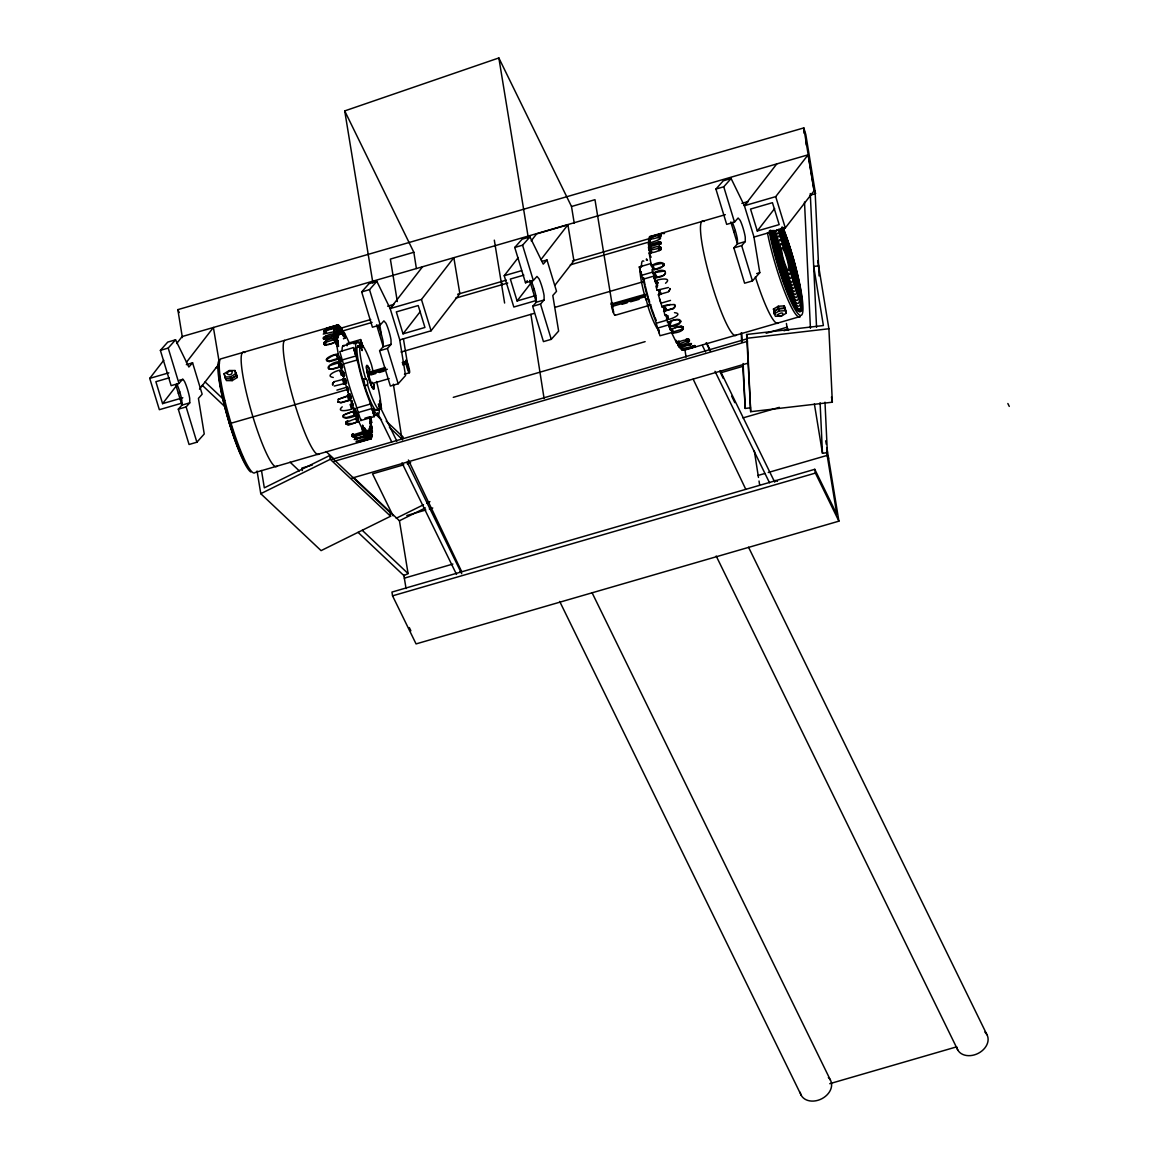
<?xml version="1.0" encoding="UTF-8"?>
<svg xmlns="http://www.w3.org/2000/svg" width="1159" height="1159" viewBox="0 0 1159 1159"><rect width="100%" height="100%" fill="white"/><g stroke="black" fill="none" stroke-linecap="round" stroke-linejoin="round"><path stroke-width="1.5" d="M335.516 333.444L338.182 342.224L335.545 335.704C318.971 342.89 320.753 335.081 335.516 333.444L335.487 331.431L323.289 334.082L325.824 331.952M370.3 436.494L372.053 435.987L369.272 428.308L371.691 437.16L371.213 438.797L255.125 472.51A59.587 8.635 73.8 0 1 231.061 423.31A59.587 8.635 73.8 0 1 220.529 358.957L336.617 325.259L337.602 325.244L340.427 333.647L338.312 325.244L325.867 328.707L326.012 329.938M340.398 330.185L340.138 329.084L341.891 328.577L343.47 336.269L340.862 327.418L339.978 326.389L341.557 334.082L338.312 325.244M348.801 400.536L347.468 395.871L338.283 399.319L349.134 395.668L345.382 383.339L346.44 383.035L345.165 378.863L334.458 381.615L332.792 383.021L334.458 381.615M350.554 400.029L340.92 402.825L337.82 401.869L341.007 402.535L348.888 400.246C347.859 393.379 351.916 393.278 350.554 400.029L351.858 404.042L350.105 404.549L351.583 408.461L351.307 403.984M651.228 263.412L639.203 267.019L644.1 283.477A37.943 5.505 73.8 0 0 655.11 319.623L659.964 335.748L672.075 332.445M660.123 294.241C662.76 292.546 659.312 293.517 658.37 294.748L662.122 307.063C663.238 304.209 676.798 304.672 673.93 304.527M677.102 341.224L677.885 345.252C695.661 342.89 690.04 336.052 676.624 342.992L671.829 333.184C689.504 331.996 683.998 321.912 670.424 329.996L669.091 326.722C686.635 326.345 681.391 313.959 667.613 322.81L666.295 316.262L668.048 315.755L668.077 318.855L666.613 314.944L664.86 315.451L663.31 306.498M663.962 306.251L665.396 310.626L665.585 307.714L663.832 308.222M335.762 338.269L338.544 346.527L336.168 341.47C320.406 349.685 320.174 338.964 335.762 338.269L335.545 335.704M675.262 305.904L673.191 308.627L663.556 311.423M343.107 415.444C341.789 420.311 353.263 417.269 356.103 415.357L354.799 408.084L354.64 411.445C352.046 411.184 340.891 416.443 343.788 415.052M680.608 322.144C681.115 317.015 672.915 320.536 670.945 321.275M332.879 385.121L332.981 383.006M332.474 384.643L332.517 383.571M668.859 291.546L670.177 288.924L668.192 291.938L658.37 294.748M345.889 422.963C347.439 427.787 355.9 421.34 358.826 421.775L356.914 413.517L357.421 418.587C354.35 418.385 346.889 422.702 345.788 422.151M683.361 327.591L682.028 329.228L673.48 331.865L673.582 332.676M331.286 369.228C321.956 368.678 335.762 360.159 339.862 362.072C341.717 362.521 344.093 371.112 340.92 366.432L331.286 369.228L328.692 368.663M328.577 368.562L329.808 365.549L338.37 362.868L340.746 367.954L342.499 367.446M657.486 287.084L653.908 277.798C670.728 277.624 667.787 264.484 652.85 273.437L652.024 269.641C668.236 269.598 666.439 256.776 651.271 265.715L649.17 252.879C664.759 252.184 664.513 241.449 648.765 249.678L650.04 252.575M349.134 395.668L349.67 393.944L350.119 394.611M323.636 339.123L326.244 337.226L335.878 334.429M660.051 241.898L660.833 243.97L660.702 242.173L658.877 241.912L648.518 244.824L649.518 247.504M186.338 364.636L192.597 362.825L202.159 394.205L198.421 398.392L204.245 433.973L196.885 442.216L189.062 444.491L178.298 409.185L186.121 406.925L189.757 402.854L189.685 398.29A12.358 1.796 73.8 0 0 184.614 381.659L183.064 379.312L179.442 380.224M335.487 331.431L338.196 337.849L335.777 328.069L323.694 331.039L336.139 326.896L336.617 325.259M358.464 346.715L358.102 345.802L360.913 344.991L362.173 350.612L360.246 345.73L357.436 346.541L357.001 348.019A33.886 4.911 73.8 0 0 361.231 373.893L362.839 379.544L365.65 378.732C366.331 377.008 370.663 387.584 364.549 385.15L366.331 390.612A33.886 4.911 73.8 0 0 376.009 410.387L379.688 409.562L378.428 403.94L380.355 408.808L380.789 407.345A33.886 4.911 73.8 0 0 376.559 381.456M360.246 345.73L359.797 347.207A33.886 4.911 73.8 0 0 364.042 373.082L365.65 378.732M372.778 370.098L371.459 364.752A33.886 4.911 73.8 0 0 361.796 344.976L360.913 344.991M399.725 339.949L405.549 375.516L398.189 383.774L390.366 386.048L379.601 350.742L387.425 348.468L391.061 344.411L391.003 339.848A12.358 1.796 73.8 0 0 385.933 323.202L383.89 320.869L380.253 324.94L372.43 327.215L361.68 291.909L369.04 283.651L376.863 281.376L390.163 308.569L399.783 339.891L431.076 330.793L459.848 293.633L453.835 257.675L421.456 299.486L390.163 308.569L422.542 266.758M372.053 435.987L369.692 426.121L372.343 432.64L372.314 430.612L369.649 421.833L372.285 428.352L370.532 428.859L370.17 427.874M532.676 306.309L540.5 304.035L544.136 299.964L544.064 295.415A12.358 1.796 73.8 0 0 538.993 278.768L536.965 276.436L533.328 280.492L525.505 282.767L514.755 247.461L522.115 239.203L529.938 236.929L543.238 264.122L546.976 259.935L556.537 291.315L552.8 295.502L558.624 331.083L551.264 339.341L543.441 341.615L532.676 306.309L536.298 302.238L536.24 297.675A12.358 1.796 73.8 0 0 531.17 281.043M649.46 243.231L648.779 239.464C664.6 237.378 664.571 232.032 649.127 238.29L649.619 236.653L725.302 214.69M662.122 307.063L670.279 304.426M673.191 308.627L674.813 307.265M675.175 306.193L675.19 305.382M682.912 349.076L683.231 350.206L684.389 349.612L683.839 350.177M753.958 237.102L759.797 272.684L752.437 280.942L744.6 283.202L733.85 247.896L741.673 245.636L745.295 241.565L745.237 237.001A12.358 1.796 73.8 0 0 740.166 220.369L738.124 218.022L734.502 222.093L726.679 224.368L715.914 189.062L723.274 180.804L731.112 178.529L744.397 205.722L754.016 237.044L785.309 227.946L814.096 190.786L803.795 127.91L177.834 309.641L182.398 337.588M327.2 361.159L329.707 361.594C319.391 359.841 336.139 352.93 338.269 354.321L341.007 360.492L341.021 361.637L339.036 358.232L339.862 362.072M326.389 359.841C326.316 360.29 333.111 353.553 336.834 355.393L338.602 358.725L340.355 358.218M662.354 266.469L664.064 265.628L663.426 263.354M351.988 436.277L352.568 434.046L351.988 436.277L353.756 436.813L364.882 433.843L365.954 435.48L354.161 439.464L366.968 436.639L367.852 437.667L356.074 441.651L359.232 441.622M334.893 338.529L335.241 339.326L325.78 342.224L324.303 343.441L324.477 344.831L323.738 343.05M360.101 344.368A37.943 5.505 73.8 0 0 355.799 349.192L356.248 352.713L353.509 347.57L339.79 351.67L344.687 368.142A37.943 5.505 73.8 0 0 355.697 404.288L360.811 420.543L360.869 418.993M360.811 420.543L374.386 416.588L373.386 409.127L374.879 411.807A37.943 5.505 73.8 0 0 379.297 408.808M670.844 326.215L678.71 323.347L680.594 321.579M654.864 273.22L655.922 277.58L663.803 275.291L665.541 273.104M181.949 403.129L159.348 409.692L149.728 378.37L163.767 360.246M176.719 343.528L182.108 336.559L808.084 154.828L814.096 190.786L815.501 193.669L810.286 195.19M186.425 362.318L213.401 327.475L219.428 363.433M169.359 377.791L155.871 381.702L162.593 403.622L177.805 383.991M199.507 389.163L218.312 364.868M403.028 333.821L424.933 327.461L418.211 305.541L396.306 311.901L403.028 333.821L420.398 311.394M536.443 300.456L513.828 307.019L504.223 275.712L518.247 257.588M531.199 240.869L536.588 233.901L567.896 224.803L573.908 260.775L555.089 285.071M540.92 259.645L567.896 224.803M523.839 275.132L510.351 279.044L517.088 300.963L532.285 281.333M808.084 154.828L775.704 196.639L744.397 205.722L776.776 163.912M757.276 230.974L779.181 224.614L772.445 202.695L750.539 209.055L757.276 230.974L774.647 208.548M338.37 399.015L337.82 401.869M346.512 387.338C347.903 384.962 349.598 390.989 347.874 391.814L346.512 387.338L336.878 390.134M678.377 342.485L678.189 341.499L679.435 343.745L689.272 340.166M336.443 325.882L336.979 325.259L339.283 333.966L338.327 332.025M371.387 438.189L370.851 438.797L368.548 430.09L369.504 432.032M343.629 383.846C345.846 384.266 344.194 378.703 342.34 379.326M182.586 379.312L178.95 383.383L171.126 385.657L160.377 350.351L167.736 342.093L175.56 339.819L188.859 367.012L192.597 362.825M160.377 350.351L168.2 348.077L175.56 339.819M178.341 393.35L179.746 391.785M178.298 409.185L181.92 405.128L181.862 400.565A12.358 1.796 73.8 0 0 176.791 383.919L176.632 383.629M361.68 291.909L369.504 289.634L376.863 281.376M390.163 308.569L393.901 304.368L387.642 306.193M379.645 334.908L381.05 333.343M379.601 350.742L383.238 346.686L383.165 342.122A12.358 1.796 73.8 0 0 378.095 325.476L377.935 325.172M514.755 247.461L522.579 245.186L529.938 236.929M525.505 282.767L527.316 280.739M532.72 290.474L534.125 288.895M715.914 189.062L723.752 186.787L731.112 178.529M744.397 205.722L748.135 201.536L741.876 203.347M733.893 232.061L735.284 230.496M733.85 247.896L737.472 243.839L737.414 239.276A12.358 1.796 73.8 0 0 732.343 222.629L732.169 222.34M353.509 347.57L358.261 364.187A37.943 5.505 73.8 0 0 369.272 400.348L374.386 416.588M649.982 236.682L649.446 237.247L659.08 234.451M363.361 347.367L360.637 339.573L347.063 343.513L347.092 345.773M360.637 339.573L361.217 345.165M648.765 249.678L648.547 247.099L658.182 244.288L660.702 242.173M691.503 347.425L693.633 346.092L680.855 349.062L679.956 348.033L691.517 343.788L678.942 346.874L677.885 345.252M324.172 331.981L326.114 331.054L325.751 329.953M236.465 375.704L231.307 378.906L225.512 378.645L224.136 373.676L229.294 370.489L234.987 370.532L237.32 377.443L232.148 380.63L226.454 380.587L225.614 378.863M224.658 376.921L230.351 376.965L235.509 373.763L234.987 370.532M352.756 435.031L363.622 431.597L362.564 425.063L364.882 433.843M775.023 313.799L773.444 309.062L778.269 306.237L784.295 305.904L785.874 310.641M773.821 311.322L778.631 308.511L784.672 308.164L786.295 313.191L781.47 316.001L775.443 316.335L774.226 313.857L773.864 311.597L778.689 308.787L784.715 308.453L786.295 313.191M774.226 313.857L779.051 311.047L785.092 310.713M665.541 283.26C673.524 276.61 656.11 279.087 654.849 281.695M342.224 406.838C334.545 413.386 352.944 409.953 353.336 407.954L351.901 400.608L351.858 404.042M658.182 244.288L659.268 244.969L659.543 243.665M257.066 470.989L260.775 493.691L321.086 550.626L390.583 516.248L389.975 512.466L329.663 455.53L264.324 487.852L261.485 470.467M260.775 493.691L330.272 459.312L390.583 516.248M396.248 518.247L423.513 504.759M426.715 503.165L429.931 501.586M353.596 477.479L399.435 520.753L425.382 507.917M399.435 520.753L408.084 573.575L403.911 575.632L358.073 532.372M777.153 307.714L778.616 307.106M328.055 328.548L329.315 328.026M680.42 345.252L681.434 346.425L690.576 343.615L690.851 344.716M683.231 350.206L694.965 346.744L694.821 345.512M658.413 236.668L660.963 235.161M372.894 282.984L344.716 110.916L498.848 57.95L571.503 206.505L574.227 223.165M662.224 233.452L663.209 233.104L661.673 233.452M693.835 345.875L692.546 346.28L692.865 347.41M416.385 268.54L413.835 252.271L390.366 259.094L397.32 301.543M571.503 206.505L594.973 199.681L613.517 312.887M542.282 261.297L546.976 259.935M149.728 378.37L168.866 372.821M504.223 275.712L521.608 270.655M327.331 328.055L336.979 325.259M337.211 325.737L338.964 325.23M653.053 236.132L649.619 236.653M653.922 235.683L660.934 233.843L661.267 234.987M333.734 331.938L333.705 329.663L335.458 329.156M339.399 328.605L370.706 319.522M457.646 294.27L506.324 280.145M572.401 260.963L648.91 238.74M648.461 240.55L650.213 240.043L650.242 242.318M215.617 367.838L219.094 366.823M342.557 330.981L372.111 322.405M455.574 298.167L507.743 283.028M570.329 264.846L650.315 241.637M336.327 333.372L338.08 332.865L338.631 335.661L335.777 328.069M648.518 244.824L648.489 242.825C647.649 244.013 667.338 237.624 658.095 237.754M338.587 333.082L340.34 332.575M336.516 333.966L338.269 333.459M338.674 333.56L340.427 333.053M338.703 333.922L341.543 332.937M340.427 333.647L335.719 335.009L338.109 335.081M349.004 342.282L344.209 332.459L342.456 332.966L342.644 333.966M339.877 333.922L341.63 333.401M338.616 335.067L336.863 335.574L338.544 334.603M339.906 334.285L341.659 333.778M650.3 246.577L650.663 247.562L650.634 245.302L658.515 243.013L661.166 243.39M336.356 337.298L338.109 336.776M336.443 337.762L338.196 337.255M343.499 338.356L345.252 337.849L344.209 332.459M343.571 338.819L345.252 337.849M336.298 341.036L338.051 340.514M660.804 247.113L661.166 247.91L650.865 249.967L651.271 253.169L650.923 252.358M336.414 341.586L338.167 341.065M336.501 342.05L338.254 341.543M328.461 344.614L333.198 343.238M336.53 342.412L338.283 341.905M334.777 342.789L334.372 339.587L335.936 343.136L337.689 342.629M337.877 343.093L335.936 343.136M336.313 344.151L338.066 343.643M336.501 344.745L338.254 344.237M338.414 344.831L336.776 345.889L338.529 345.382M342.905 345.875L356.479 341.934M353.872 343.803L360.666 341.833M162.593 403.622L182.818 397.754M517.088 300.963L535.632 295.574M652.14 265.454L661.224 263.484L663.73 263.933M338.24 357.899L339.993 357.392M329.388 361.028L340.166 357.74M331.286 361.144L337.602 359.304L336.516 354.828M338.79 359.276L340.543 358.768M189.757 402.854L181.92 405.128L175.777 384.947M391.061 344.411L383.238 346.686L376.574 324.824M544.136 299.964L536.298 302.238L529.649 280.391M745.295 241.565L737.472 243.839L730.807 221.977M340.732 359.348L338.979 359.87L339.254 361L341.007 360.492M651.271 265.715L652.995 268.787L653.864 268.54L652.459 266.034M339.123 360.449L340.876 359.942M341.977 360.014L355.567 356.074M641.405 275.378L653.285 271.93M339.5 364.143L341.253 363.636M339.645 364.375L341.398 363.868M339.819 364.737L341.572 364.23M652.85 273.437C654.806 272.336 665.498 270.713 665.092 271.206M343.846 363.839L357.436 359.898M340.022 365.201L341.76 364.694M340.21 365.751L341.963 365.244M340.384 366.345L342.137 365.838M333.111 369.069L339.428 367.244L338.109 362.579M340.543 366.939L342.296 366.432M643.259 279.174L655.154 275.726M653.111 273.727L654.763 276.074L656.327 275.089M340.659 367.49L342.412 366.983M654.763 276.074L656.704 276.117M655.4 278.348L655.125 277.204L656.878 276.697M401.014 352.046L534.371 313.336M555.147 307.294L643.477 281.651M344.484 375.675L342.731 376.182L340.094 370.808L341.152 375.168L342.905 374.661C346.019 379.181 343.745 370.837 341.847 370.286C339.906 368.75 323.202 375.893 333.27 377.457M341.485 372.372L343.238 371.865M341.644 372.604L343.383 372.097M341.818 372.966L343.571 372.445M342.006 373.43L343.759 372.923M342.195 373.98L343.948 373.473M342.383 374.574L344.136 374.053M656.24 283.274L657.993 282.753L656.602 281.188L657.66 285.549L655.907 286.056L657.095 290.228L660.079 289.996L658.051 290.185M656.385 283.491L658.138 282.984M342.528 375.154L344.281 374.647M342.658 375.704L344.411 375.197M343.31 379.297L345.049 378.79M343.412 379.37L345.165 378.863M343.571 379.601L345.324 379.094M385.252 367.49L368.287 372.416L368.692 374.864A6.577 0.956 73.8 0 0 371.126 382.296A6.577 0.956 73.8 0 0 372.329 382.282M402.216 362.564L405.621 361.579L406.374 364.621L405.983 363.839L402.593 364.824M343.745 379.964L345.498 379.457M343.933 380.427L345.686 379.92M369.011 371.431A6.577 0.956 73.8 0 0 368.272 372.256L368.678 373.198L385.643 368.272M402.608 363.346L405.998 362.361M344.122 380.978L345.875 380.471M657.095 290.228L668.41 287.504M344.31 381.572L346.063 381.065M658.167 290.272L659.92 289.764M387.323 369.257L368.663 374.676L369.04 375.458L368.678 373.198M611.923 303.18A6.577 0.956 73.8 0 0 611.17 304.006L645.128 294.314M658.326 290.503L660.253 290.358M344.469 382.166L346.208 381.659M611.199 304.165L611.575 304.947L645.505 295.096M658.5 290.866L660.442 290.822M344.585 382.716L346.338 382.209M370.75 374.965L375.835 373.488M379.225 372.503L384.31 371.025M344.658 383.18L346.411 382.673M346.44 383.035L334.241 386.063M344.6 383.861L346.425 383.267M615.241 314.857A6.577 0.956 73.8 0 1 613.777 313.51A6.577 0.956 73.8 0 1 611.604 306.613L645.505 296.574M622.137 304.252L627.222 302.774M630.612 301.789L639.102 299.326M659.341 293.618L661.094 293.097M659.413 294.082L661.166 293.575M659.355 294.748L661.166 294.169M640.507 266.831L640.029 268.12A33.886 4.911 73.8 0 0 644.274 293.995L645.867 299.645L648.678 298.834M347.149 389.612L229.439 423.687M372.213 383.542L389.178 378.616M404.448 374.183L409.533 372.705A6.577 0.956 73.8 0 0 408.026 364.52A6.577 0.956 73.8 0 0 405.592 361.42L405.621 361.579M659.036 330.489A33.886 4.911 73.8 0 1 649.359 310.713L647.591 305.252L650.793 304.774M756.668 273.582L759.797 272.684M615.11 315.291L649.04 305.44M670.51 300.413L660.876 303.209L659.514 298.732M347.859 394.538L349.786 394.031M348.193 394.755L349.946 394.248M348.555 395.596L350.308 395.089M348.743 396.146L350.496 395.625M348.931 396.726L350.684 396.219M349.076 397.32L350.829 396.813M349.207 397.87L350.96 397.363M349.279 398.348L351.032 397.841M349.308 398.71L351.061 398.203M349.294 398.942L351.047 398.435M663.948 308.772L665.701 308.265M664.035 309.25L665.788 308.729M664.064 309.612L665.817 309.091M664.035 309.83L665.788 309.323M663.643 311.134L673.278 308.337M351.438 404.534L353.191 404.027M351.51 405.013L353.263 404.491M351.539 405.375L353.292 404.868M357.262 407.852L370.851 403.911M353.756 410.199L355.509 409.692M666.324 319.362C668.511 320.797 684.868 313.727 674.495 312.655M355.683 410.272L353.93 410.793L354.35 415.864M343.107 416.965L346.454 417.573L354.335 415.284L352.872 411.373L344.991 414.241M656.66 323.129L666.845 320.174M354.089 411.373L355.842 410.866M354.205 411.923L355.958 411.416M354.277 412.401L356.03 411.894M354.306 412.763L356.059 412.256M669.091 326.722L668.83 322.245L670.583 321.738M358.044 412.59L371.619 408.634M668.946 322.796L670.699 322.289M669.018 323.26L670.771 322.753M669.047 323.622L670.8 323.115M657.472 328.127L669.366 324.679M355.987 415.704L357.74 415.197M356.161 416.298L357.914 415.777M356.32 416.878L358.073 416.371M358.203 416.921L356.45 417.428L357.073 422.296M356.523 417.906L358.276 417.399M675.219 327.765C677.088 327.186 683.853 324.245 683.361 328.808M364.926 418.182L370.025 416.704M373.415 415.719L378.515 414.241M345.86 423.745C345.368 422.76 355.002 425.005 356.972 421.485L355.567 418.298L355.668 419.094M453.27 397.349L645.128 341.644M369.909 423.093L371.662 422.586L370.923 416.805M361.825 427.845L363.564 427.338M361.97 428.439L363.723 427.932M363.854 428.482L362.101 428.989L363.129 434.364M363.042 428.96L364.795 428.453L366.968 436.639M363.231 429.424L364.984 428.917M365.186 429.467L363.433 429.975L365.36 430.061M365.346 432.162L367.084 431.655L369.518 438.826L367.577 430.409L370.228 438.812L371.213 438.797M351.742 435.016L354.277 435.77L362.941 433.365M365.52 432.756L367.273 432.249M366.534 432.524L368.287 432.017M365.679 433.35L368.475 432.611M354.973 438.667L366.693 435.538M370.619 435.407L372.372 434.9M369.953 437.667L371.691 437.16M368.866 438.826L367.128 439.333L366.099 438.174M369.518 438.826L357.624 442.347L370.228 438.812M682.608 348.555L683.622 349.714L681.869 350.221L692.416 347.28M684.216 350.206L800.304 316.494A59.587 8.635 73.8 0 1 784.889 292.416A59.587 8.635 73.8 0 1 767.432 232.829M312.336 465.034L301.905 468.062L302.325 470.583M331.474 459.486L747.048 338.834M766.171 333.27L787.033 327.215L788.598 330.416M333.618 461.485L747.454 341.34M783.977 330.75L787.454 329.736L786.41 323.448M351.713 478.189L748.163 363.1M403.738 464.802L372.546 473.857L393.06 515.813M407.2 463.788L410.677 462.789M720.869 372.734L743.397 366.186M406.78 515.523L425.831 509.989M429.308 508.975L432.771 507.975M742.962 417.906L779.355 407.345M404.332 578.153L452.879 564.056M757.841 475.509L764.81 473.495M768.243 472.495L827.193 455.386L828.613 458.269M826.599 451.909L836.87 514.495L814.777 469.308L391.945 592.075L392.553 595.842L416.067 643.911L838.899 521.159L826.86 447.794M392.553 595.842L815.4 473.089L838.899 521.159M829.757 1083.694L956.682 1046.838A16.472 12.517 -26.1 0 0 978.384 1053.27A16.472 12.517 -26.1 0 0 984.86 1032.075M328.663 328.04L326.635 328.591M692.155 347.425L695.139 346.657M326.505 331.967L325.433 331.025M689.098 339.341L686.07 339.21L686.258 340.195M818.602 265.875L813.705 266.44L823.383 325.549L746.613 334.487L750.684 411.691L832.336 402.202L828.902 328.75L817.732 260.587M750.684 411.691L747.236 338.254L828.902 328.75M742.745 365.114L745.223 408.432L750.496 407.809M814.386 403.969L822.47 453.27L827.367 452.691L824.991 402.187M663.064 233.553L664.527 233.538M658.848 289.721L659.804 289.678M642.028 265.889L641.144 265.904L641.492 266.816M669.772 288.446L670.177 288.924M358.102 345.802L358.986 345.788M379.688 409.562L378.805 409.576A33.886 4.911 73.8 0 1 369.127 389.786L367.36 384.339M639.348 266.86L640.217 268.178M655.299 279.406L653.908 277.798M386.193 421.079L403.274 437.204M376.284 414.922L381.543 419.877M389.438 427.323L402.579 439.739M326.085 451.517L333.951 458.935M205.085 381.948L224.73 400.492M290.054 462.166L299.384 470.96M362.245 530.3L408.084 573.575M202.217 385.252L225.802 407.504M612.56 306.208L612.474 308.004M379.5 401.492L380.471 403.622M380.732 406.447L380.659 404.288M647.649 305.368L646.056 298.805L645.867 299.645M341.891 328.577L345.324 338.312M364.607 385.266L363.028 378.703L362.839 379.544M363.926 434.886L364.94 436.045M663.745 263.701L664.237 264.687M661.673 266.831L654.096 269.699L653.343 265.773M363.622 431.597L358.826 421.775M640.333 269.424C638.45 267.859 642.477 277.74 641.159 271.829M674.958 304.933L675.103 305.686M364.795 428.453L364.361 427.787L365.954 435.48M1007.852 403.52L1009.272 406.403M773.444 309.062L774.661 311.525M773.864 311.597L775.067 314.075M706.729 343.136L710.684 351.22M720.174 370.619L774.719 482.158M702.354 345.44L705.527 351.901M715.002 371.3L769.547 482.825M652.995 268.787L653.357 269.627M748.54 547.222L986.917 1034.654M611.561 306.425L611.952 307.207L611.575 304.947M716.19 556.001L957.754 1049.938M501.108 281.651L502.528 284.534M592.046 592.655L830.424 1080.087M344.716 110.916L413.835 252.271M559.696 601.434L801.26 1095.371M381.065 408.852L396.871 441.188M407.157 462.195L461.702 573.734M377.486 412.763L391.713 441.869M401.985 462.876L456.53 574.4M409.301 627.57L410.88 630.8M235.943 372.474L237.32 377.443M235.509 373.763L236.364 375.502L231.206 378.689L230.351 376.965M231.307 378.906L232.148 380.63M224.136 373.676L225.512 378.645M177.834 309.641L179.239 312.524M706.179 342.731L710.047 350.829M720.101 371.88L723.202 378.356M731.706 396.175L734.806 402.651M693.183 379.196L745.788 489.315M408.374 460.036L461.746 571.778M647.446 260.384L646.519 258.863L646.331 260.007M613.633 311.481L613.14 310.293M660.369 246.925L660.731 247.722M660.992 248.504L660.978 249.736L660.63 248.924M659.804 246.809L660.152 247.62M659.138 246.795L659.485 247.606M660.123 249.344L660.485 250.141M658.399 246.867L658.747 247.678M659.514 249.736L659.167 250.88L658.805 250.069M651.923 252.343L650.518 249.156M673.48 331.865L672.061 328.678L672.177 329.475M379.601 400.42L381.572 408.562L380.601 407.244M376.762 409.533L377.327 410.373L377.327 409.518M376.878 410.373L376.53 409.446M335.299 341.731L337.226 346.121M326.128 341.065L326.476 341.876M325.418 341.412L325.78 342.224M326.534 344.266L326.881 345.078M324.81 341.804L325.157 342.6M325.795 344.353L326.143 345.15M324.303 342.224L324.665 343.021M325.128 344.324L325.476 345.136M323.94 342.644L324.303 343.441M324.563 344.223L324.911 345.034M357.421 418.587L356.103 415.357M323.694 343.426L324.187 344.571M649.17 252.879L651.097 257.255M371.662 422.586L369.286 417.53L372.285 428.352M658.79 329.837L658.124 328.779L658.993 332.836M650.735 252.937L648.547 247.099M660.456 241.999L661.079 243.665M659.514 241.869L659.891 242.854M660.065 243.318L660.442 244.303M658.877 241.912L659.239 242.897M658.153 242.028L658.515 243.013M658.906 243.984L659.268 244.969M650.257 244.317L650.634 245.302M670.829 325.636L669.366 322.303M358.421 347.164L357.74 345.773L357.769 347.164M333.705 329.663L334.705 332.343M353.336 407.954L354.64 411.445M325.882 336.24L326.244 337.226M325.157 336.545L325.52 337.53M325.911 338.515L326.273 339.5M324.52 336.878L324.882 337.863M323.984 337.211L324.361 338.196M323.593 337.544L323.955 338.529M323.347 337.863L323.709 338.848M323.26 338.138L323.723 339.355M648.489 242.825L649.489 245.505M658.689 291.329L659.21 293.068M367.084 431.655L366.273 429.975L367.852 437.667M660.601 235.161L660.731 237.001L660.094 235.219M659.471 235.335L660.181 237.247M658.761 235.494L659.514 237.508M650.88 237.783L651.242 238.884M649.677 302.267L649.026 299.587M650.387 304.44L651.72 308.526M364.187 381.804C361.709 375.661 365.288 388.555 364.361 382.398M336.139 326.896L338.08 332.865M334.386 327.403L334.734 328.504M334.024 328.577L334.386 329.678M326.49 329.692L326.852 330.793M325.099 330.214L325.447 331.315M324.534 330.46L325.172 332.242M324.1 330.692L324.665 332.3M323.81 330.894L324.303 332.3M648.779 239.464L649.75 242.463M775.704 196.639L785.309 227.946M421.456 299.486L431.076 330.793M723.752 186.787L734.502 222.093M741.673 245.636L752.437 280.942M522.579 245.186L533.328 280.492M540.5 304.035L551.264 339.341M369.504 289.634L380.253 324.94M387.425 348.468L398.189 383.774M168.2 348.077L178.95 383.383M186.121 406.925L196.885 442.216M694.661 345.541L694.965 346.744M694.328 345.614L694.632 346.86M693.864 345.73L694.154 347.019M693.56 347.207L693.27 345.889L692.908 347.207M661.311 234.784L660.239 233.843L660.558 234.987M652.343 236.132L652.676 237.276M682.202 349.076L682.521 350.221M659.022 289.707L660.311 294.227M648.272 297.414L647.07 293.184A33.886 4.911 73.8 0 1 645.447 286.548M368.156 438.174L368.475 439.319M367.446 438.189L367.765 439.333M342.905 374.661L344.093 378.819M360.275 440.463L360.594 441.608M342.513 379.326L343.803 383.846M359.565 440.478L359.841 441.825M358.87 440.681L359.16 441.999M325.867 328.707L326.172 329.924M691.025 343.368L691.3 344.469M689.996 343.875L690.271 344.976M689.315 344.136L689.591 345.237M681.434 346.425L681.709 347.526M677.841 342.369L678.942 346.874M340.92 366.432L341.847 370.286M357.059 438.334L357.32 439.435M356.045 437.175L356.566 439.594M355.364 437.436L355.856 439.71M666.063 314.886L666.295 316.262M689.388 339.848L689.46 341.152M688.721 339.181L688.91 340.166M688.997 340.485L689.185 341.485M688.2 339.08L688.388 340.065M688.562 340.833L688.75 341.818M687.997 341.166L688.185 342.151M687.562 339.051L687.765 340.036M687.33 341.456L687.519 342.456M686.852 339.094L687.041 340.08M679.638 344.745L678.884 340.833M676.103 340.297L676.624 342.992M405.983 363.839L406.027 364.027A6.577 0.956 73.8 0 0 409.373 372.763M355.06 435.654L355.248 436.653M354.277 435.77L354.466 436.769M338.269 354.321L336.168 341.47M353.133 433.712L353.321 434.697M353.553 435.813L353.756 436.813M352.916 435.784L353.118 436.784M352.133 434.379L352.322 435.364M352.408 435.683L352.597 436.682M351.858 434.712L352.22 436.508M815.501 193.669L805.824 134.56L803.795 127.91L804.114 133.299M831.481 396.957L832.336 402.202M825.715 440.811L826.295 444.303M814.777 469.308L815.4 473.089M784.295 305.904L784.672 308.164M778.269 306.237L778.631 308.511M778.689 308.787L779.051 311.047M746.613 334.487L747.236 338.254M498.848 57.95L528.388 238.334M494.313 240.145L504.614 303.035M403.404 338.674L408.91 372.285M379.572 323.781L381.311 334.429M403.752 574.676L406.07 588.569M329.663 455.53L330.272 459.312M754.277 450.619L758.479 477.436M759.029 481.014L759.594 484.592M684.969 349.989L686.085 357.131M530.894 314.335L544.093 398.551M393.365 384.18L402.057 439.594M669.859 325.578L670.424 329.996M683.042 326.881L683.144 327.693M682.651 326.621L682.752 327.432M682.999 328.432L683.1 329.243M682.115 326.432L682.216 327.229M682.579 328.837L682.68 329.649M682.028 329.228L682.129 330.04M681.463 326.316L681.564 327.128M681.362 329.576L681.463 330.387M680.739 326.302L680.84 327.113M679.956 326.389L680.058 327.186M671.278 328.808L671.829 333.184M349.091 423.774L349.192 424.585M347.787 421.383L347.686 420.587L347.12 421.731M348.308 423.846L348.41 424.658M347.57 423.832L347.686 424.643M346.932 423.73L347.034 424.527M346.57 422.122L346.469 421.311L346.15 422.528M346.396 423.542L346.498 424.339M345.99 423.267L346.092 424.078M815.096 191.163L819.065 275.929M810.271 193.539L816.559 327.345M820.094 402.767L822.47 453.27M806.07 139.833L806.316 145.092M804.505 202.028L810.431 328.301M741.673 332.952L742.093 341.934M743.107 363.506L745.223 408.432M741.224 332.778L741.644 341.76M680.608 320.637L680.695 321.666M334.125 334.937L334.154 337.211M828.366 1077.508A16.472 12.517 -26.1 0 1 821.89 1098.703A16.472 12.517 -26.1 0 1 800.203 1092.271M800.333 291.054A54.545 7.91 73.8 0 1 792.148 302.035A54.545 7.91 73.8 0 1 769.735 230.569M782.818 228.787A54.545 7.91 73.8 0 1 786.005 237.276M786.628 239.058A54.545 7.91 73.8 0 1 797.682 277.609M798.029 279.189A54.545 7.91 73.8 0 1 800.058 289.489M782.629 227.092A54.545 7.91 73.8 0 1 801.608 296.791A54.545 7.91 73.8 0 1 791.423 299.515A54.545 7.91 73.8 0 1 770.17 230.438M782.76 228.685A51.851 7.519 73.8 0 1 800.84 295.342A51.851 7.519 73.8 0 1 790.742 296.718A51.851 7.519 73.8 0 1 770.648 230.322M656.269 320.449A33.886 4.911 73.8 0 1 654.922 317.247M654.371 315.871A33.886 4.911 73.8 0 1 652.169 309.888M645.085 284.969A33.886 4.911 73.8 0 1 643.665 277.595M781.586 227.222A48.982 7.099 73.8 0 1 799.797 291.836A48.982 7.099 73.8 0 1 790.496 294.777A48.982 7.099 73.8 0 1 771.213 230.496M783.194 227.903A58.457 8.475 73.8 0 1 802.463 300.572A58.457 8.475 73.8 0 1 791.698 303.107A58.457 8.475 73.8 0 1 769.17 231.206M641.535 266.657A37.943 5.505 73.8 0 1 643.81 261.195M736.342 335.067A59.587 8.635 73.8 0 1 710.09 278.406A59.587 8.635 73.8 0 1 704.092 221.499M778.399 322.854A59.587 8.635 73.8 0 1 755.349 276.943M782.716 228.149A52.749 7.649 73.8 0 1 801.072 295.545A52.749 7.649 73.8 0 1 791.22 298.182A52.749 7.649 73.8 0 1 770.677 231.38M781.137 229.091A42.955 6.23 73.8 0 1 797.943 287.446A42.955 6.23 73.8 0 1 789.25 289.098A42.955 6.23 73.8 0 1 772.445 230.728M780.21 228.656A39.855 5.781 73.8 0 1 796.87 284.303A39.855 5.781 73.8 0 1 788.642 286.23A39.855 5.781 73.8 0 1 773.067 230.322M780.601 231.032A36.74 5.331 73.8 0 1 796.045 282.897A36.74 5.331 73.8 0 1 787.903 282.999A36.74 5.331 73.8 0 1 773.879 231.119M778.645 229.192A33.625 4.882 73.8 0 1 794.668 277.972A33.625 4.882 73.8 0 1 787.367 280.275A33.625 4.882 73.8 0 1 774.719 230.438M783.151 276.508A46.78 6.78 73.8 0 1 779.456 265.165M778.949 263.513A46.78 6.78 73.8 0 1 774.458 246.853M783.18 276.074A45.607 6.606 73.8 0 1 779.587 265.02M779.094 263.397A45.607 6.606 73.8 0 1 776.327 253.575M781.557 228.54A46.099 6.679 73.8 0 1 798.884 289.533A46.099 6.679 73.8 0 1 790.264 292.836A46.099 6.679 73.8 0 1 772.039 232.177M459.833 572.024A4.114 3.129 -26.1 0 1 461.862 571.445M773.806 480.768A4.114 3.129 -26.1 0 1 777.457 481.347M246.259 464.846A54.545 7.91 73.8 0 1 243.26 459.63M242.448 458.022A54.545 7.91 73.8 0 1 218.834 374.835M242.897 457.892A54.545 7.91 73.8 0 1 238.638 448.243M238.001 446.679A54.545 7.91 73.8 0 1 230.409 424.86M229.888 423.18A54.545 7.91 73.8 0 1 222.803 396.262M219.558 377.646A54.545 7.91 73.8 0 1 219.268 374.705M342.108 351.307A37.943 5.505 73.8 0 1 344.397 345.86M250.75 471.974A58.457 8.475 73.8 0 1 227.28 416.342A58.457 8.475 73.8 0 1 219.109 360.55M373.85 384.542A12.445 1.811 73.8 0 1 371.546 386.106A12.445 1.811 73.8 0 1 366.534 368.461A12.445 1.811 73.8 0 1 369.721 369.967M319.087 453.937A59.587 8.635 73.8 0 1 295.023 404.752A59.587 8.635 73.8 0 1 284.491 340.398M373.763 384.368A12.155 1.767 73.8 0 1 371.517 385.904A12.155 1.767 73.8 0 1 366.621 368.678A12.155 1.767 73.8 0 1 369.735 370.141M277.03 466.15A59.587 8.635 73.8 0 1 250.764 409.475A59.587 8.635 73.8 0 1 244.766 352.582M240.811 453.183A51.851 7.519 73.8 0 1 238.754 448.461M238.073 446.78A51.851 7.519 73.8 0 1 233.843 435.523M233.336 434.017A51.851 7.519 73.8 0 1 223.354 398.899M223.021 397.392A51.851 7.519 73.8 0 1 221.355 389.134M220.833 386.106A51.851 7.519 73.8 0 1 220.326 382.774M239.507 450.677A52.749 7.649 73.8 0 1 233.814 435.856M233.292 434.335A52.749 7.649 73.8 0 1 222.803 397.059M221.731 391.93A52.749 7.649 73.8 0 1 220.065 382.195M233.379 432.843A48.982 7.099 73.8 0 1 230.612 424.324M228.714 418.008A48.982 7.099 73.8 0 1 227.41 413.372M406.664 363.622L408.504 369.417L406.664 363.622M226.584 373.299C232.829 379.123 235.074 365.433 226.584 373.299M354.017 349.598L355.581 354.654L354.118 349.583M361.144 341.601L362.724 346.657L361.144 341.601M372.271 409.518L373.835 414.574L372.372 409.489M777.298 314.828C781.905 320.362 787.062 308.714 777.298 314.828M778.326 245.042A24.064 3.491 73.8 0 0 791.235 282.028A24.064 3.491 73.8 0 0 786.019 250.199A24.064 3.491 73.8 0 0 778.326 245.042M782.035 253.415A11.851 1.724 73.8 0 0 788.424 270.482A11.851 1.724 73.8 0 0 785.121 253.372A11.851 1.724 73.8 0 0 782.035 253.415M776.53 241.362A30.38 4.404 73.8 0 0 792.814 288.04A30.38 4.404 73.8 0 0 786.237 247.867A30.38 4.404 73.8 0 0 776.53 241.362M777.443 243.231A27.164 3.941 73.8 0 0 792.017 284.984A27.164 3.941 73.8 0 0 786.135 249.055A27.164 3.941 73.8 0 0 777.443 243.231M779.63 248.461A20.152 2.926 73.8 0 0 790.51 278.435A20.152 2.926 73.8 0 0 785.44 250.373A20.152 2.926 73.8 0 0 779.63 248.461M780.92 251.416A16.009 2.318 73.8 0 0 789.569 274.48A16.009 2.318 73.8 0 0 785.092 251.373A16.009 2.318 73.8 0 0 780.92 251.416"/></g></svg>
